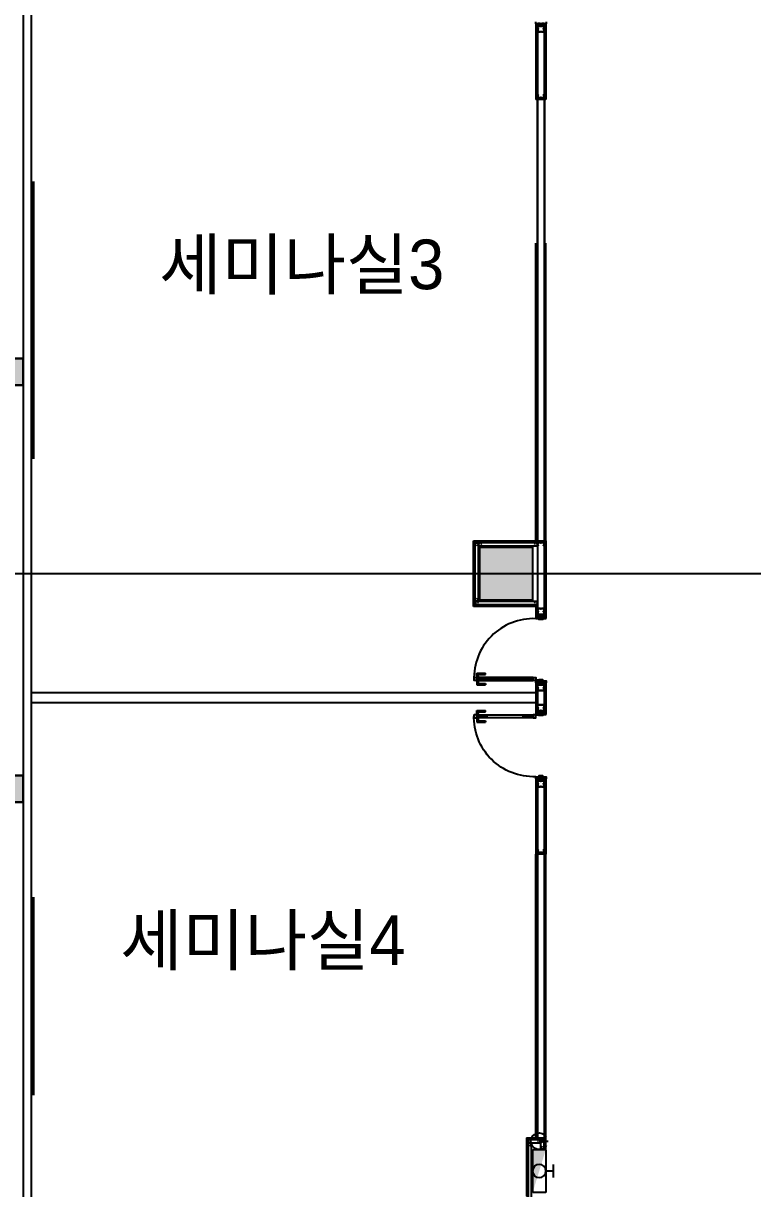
# Model space of a CAD drawing. Header units: metres. Extents: x 630750 to 860239, y 578133 to 726633.
# Drawn here: x 681554 to 692581, y 640118 to 657725 of the extents above; entities that cross this region are included whole.
import ezdxf

# ---------------------------------------------------------------- set-up
doc = ezdxf.new("R2010")
doc.units = ezdxf.units.M
doc.header["$LTSCALE"] = 300
for name, pattern in [('DASHED2', [0.375, 0.25, -0.125]), ('HIDDEN', [2, 1, -1]), ('업무시설_xr-base$0$CONTINOUS', [0])]:
    doc.linetypes.add(name, pattern=pattern)
for name, color, linetype in [('A-CEN-1', 1, 'Continuous'), ('A-CON', 2, 'Continuous'), ('A-TXT', 3, 'Continuous'), ('A-WAL-BLK', 3, 'Continuous'), ('A-WAL-DW', 7, 'Continuous'), ('A-WALL-CONC', 2, 'Continuous'), ('F-DOOR_FRAME', 4, 'Continuous'), ('fire', 20, 'Continuous'), ('fire-l', 4, 'Continuous'), ('KUK-DOOR', 4, 'Continuous'), ('KUK-DOOR-FRAME', 4, 'Continuous'), ('KUK-DRYWALL', 4, 'Continuous'), ('KUK-F-천정라인', 8, 'DASHED2'), ('kuk-finish', 43, 'Continuous'), ('KUK-WALL-DRYWALL', 4, 'Continuous'), ('KUK-WINDOW', 4, 'Continuous'), ('KUK-석고보드', 201, 'Continuous'), ('pa-1093', 2, 'Continuous'), ('PA-22', 2, 'Continuous')]:
    doc.layers.add(name, color=color, linetype=linetype)
doc.styles.add('돋움', font='')
doc.styles.get('돋움').set_extended_font_data('Dotum')

# ---------------------------------------------------------------- blocks, each defined once
blk = doc.blocks.new('pa-22')
at = {"layer": 'fire'}
for p, q in [((4.84, 0.62), (0.78, 0.62)), ((0.78, 0.62), (0.78, -0.62)), ((4.84, -0.62), (4.84, 0.62)), ((2.81, -0.62), (2.81, -1.36)), ((3.43, -1.36), (2.2, -1.36))]:
    blk.add_line(p, q, dxfattribs=at)
blk.add_circle((2.81, 0), 0.625, dxfattribs=at)
blk.add_solid([(0.78, 0.62), (0.78, -0.62), (4.84, 0.62)], dxfattribs=at)
at = {"layer": 'fire-l'}
blk.add_line((0, 0), (0, -0.85), dxfattribs=at)
at = {"layer": 'pa-1093'}
blk.add_arc((0, 0), 0.781, 301.8829, 238.1171, dxfattribs=at)
at = {"layer": 'PA-22'}
blk.add_line((0.78, -0.62), (4.84, -0.62), dxfattribs=at)
blk = doc.blocks.new('힌지')
at = {"layer": 'F-DOOR_FRAME', "color": 175}
for p, q in [((444294, 289040, 0), (444262, 289040, 0)), ((444294, 289040, 0), (444262, 289040, 0)), ((444278, 289049, 0), (444278, 289021, 0))]:
    blk.add_line(p, q, dxfattribs=at)
at = {"layer": 'F-DOOR_FRAME', "color": 175, "elevation": 0}
for points in [[(444276, 289042), (444276, 289077), (444273, 289077), (444273, 289042), (444271, 289035, -0.190658), (444275, 289039)], [(444282, 289042), (444282, 289077), (444279, 289077), (444279, 289042), (444280, 289039, -0.190658), (444285, 289035)]]:
    blk.add_lwpolyline(points, format="xyb", close=True, dxfattribs=at)
at = {"layer": 'F-DOOR_FRAME', "color": 175}
blk.add_circle((444278, 289035, 0), 8, dxfattribs=at)
blk = doc.blocks.new('VIP화장실도어-1000')
at = {"layer": 'KUK-DOOR', "color": 1}
for p, q in [((1257083, 575369, 0), (1257118, 575419, 0)), ((1257083, 575319, 0), (1257118, 575369, 0)), ((1257083, 575269, 0), (1257118, 575319, 0)), ((1257083, 574671, 0), (1257118, 574721, 0)), ((1257083, 574621, 0), (1257118, 574671, 0)), ((1257083, 574571, 0), (1257118, 574621, 0))]:
    blk.add_line(p, q, dxfattribs=at)
at = {"layer": 'KUK-DOOR', "color": 6}
for p, q in [((1257013, 574569, 0), (1257013, 574699, 0)), ((1257033, 574699, 0), (1257013, 574699, 0)), ((1257033, 574589, 0), (1257033, 574699, 0)), ((1257168, 574589, -6433), (1257168, 574699, -6433)), ((1257168, 574699, -6433), (1257188, 574699, -6433)), ((1257188, 574569, -6433), (1257188, 574699, -6433)), ((1257073, 574569, 0), (1257013, 574569, 0)), ((1257073, 574589, 0), (1257033, 574589, 0)), ((1257073, 574604, 0), (1257073, 574553, 0)), ((1257078, 574604, 0), (1257073, 574604, 0)), ((1257073, 574553, 0), (1257078, 574553, 6433)), ((1257123, 574604, -6433), (1257128, 574604, -6433)), ((1257128, 574553, -6433), (1257123, 574553, 0)), ((1257128, 574604, -6433), (1257128, 574553, -6433)), ((1257128, 574589, -6433), (1257168, 574589, -6433)), ((1257128, 574569, -6433), (1257188, 574569, -6433))]:
    blk.add_line(p, q, dxfattribs=at)
at = {"layer": 'KUK-DOOR', "color": 8}
blk.add_line((1257083, 574721, 0), (1257118, 574721, 0), dxfattribs=at)
at = {"layer": 'KUK-DOOR', "color": 251}
for p, q in [((1257078, 574604, 0), (1257073, 574604, 0)), ((1257078, 574602, 0), (1257073, 574602, 0)), ((1257078, 574601, 0), (1257073, 574601, 0)), ((1257078, 574598, 0), (1257073, 574598, 0)), ((1257078, 574594, 0), (1257073, 574594, 0)), ((1257078, 574588, 0), (1257073, 574588, 0)), ((1257078, 574570, 0), (1257073, 574570, 0)), ((1257078, 574564, 0), (1257073, 574564, 0)), ((1257078, 574559, 0), (1257073, 574559, 0)), ((1257078, 574556, 0), (1257073, 574556, 0)), ((1257078, 574555, 0), (1257073, 574555, 0)), ((1257123, 574604, -6433), (1257128, 574604, -6433)), ((1257123, 574602, -6433), (1257128, 574602, -6433)), ((1257123, 574601, -6433), (1257128, 574601, -6433)), ((1257123, 574598, -6433), (1257128, 574598, -6433)), ((1257123, 574594, -6433), (1257128, 574594, -6433)), ((1257123, 574588, -6433), (1257128, 574588, -6433)), ((1257123, 574570, -6433), (1257128, 574570, -6433)), ((1257123, 574564, -6433), (1257128, 574564, -6433)), ((1257123, 574559, -6433), (1257128, 574559, -6433)), ((1257123, 574556, -6433), (1257128, 574556, -6433)), ((1257123, 574555, -6433), (1257128, 574555, -6433))]:
    blk.add_line(p, q, dxfattribs=at)
at = {"layer": 'KUK-DOOR', "color": 7, "elevation": 0}
for points in [[(1257123, 575419), (1257078, 575419), (1257078, 575459), (1257082, 575459), (1257082, 575459), (1257123, 575459), (1257123, 575419)], [(1257078, 575419), (1257078, 574571)], [(1257123, 574571), (1257123, 575419)], [(1257123, 574534), (1257123, 574525), (1257078, 574528), (1257078, 574571), (1257123, 574571), (1257123, 574534)]]:
    blk.add_lwpolyline(points, dxfattribs=at)
at = {"layer": 'KUK-DOOR', "color": 1, "elevation": 0}
blk.add_lwpolyline([(1257123, 575419), (1257083, 575419)], dxfattribs=at)
for points in [[(1257083, 575369), (1257083, 575419), (1257118, 575419), (1257118, 575369)], [(1257083, 575319), (1257083, 575369), (1257118, 575369), (1257118, 575319)], [(1257083, 575269), (1257083, 575319), (1257118, 575319), (1257118, 575269)], [(1257083, 574721), (1257083, 575269), (1257118, 575269), (1257118, 574721)], [(1257083, 574671), (1257083, 574721), (1257118, 574721), (1257118, 574671)], [(1257083, 574621), (1257083, 574671), (1257118, 574671), (1257118, 574621)], [(1257083, 574571), (1257083, 574621), (1257118, 574621), (1257118, 574571)]]:
    blk.add_lwpolyline(points, close=True, dxfattribs=at)
at = {"layer": 'KUK-DOOR', "color": 1}
blk.add_arc((1257089, 575425, 0), 901, 177.8483, 272.1517, dxfattribs=at)
blk = doc.blocks.new('con1')
at = {"layer": 'A-WALL-CONC', "linetype": '업무시설_xr-base$0$CONTINOUS'}
h = blk.add_hatch(color=253, dxfattribs=at)
h.dxf.hatch_style = 1
h.paths.add_polyline_path([(-374646, -269622), (-374446, -269622), (-374446, -269722), (-371796, -269722), (-371796, -267322), (-373346, -267322), (-373346, -267122), (-371796, -267122), (-371796, -260922), (-374446, -260922), (-374446, -267122), (-374346, -267122), (-374346, -267322), (-374446, -267322), (-374446, -268622), (-374646, -268622), (-374646, -260722), (-371596, -260722), (-371596, -269922), (-374646, -269922)], flags=17)
h.paths.add_polyline_path([(-391746, -248122), (-391746, -280472), (-393546, -280472), (-393546, -307972), (-398546, -307972), (-398546, -316999), (-351809, -331181), (-336470, -331181), (-334660, -325216), (-326598, -327662), (-326511, -327375), (-334860, -324841), (-335147, -325787), (-335530, -325670), (-335733, -326340), (-335350, -326456), (-336424, -329997), (-336807, -329881), (-337010, -330551), (-336628, -330667), (-336693, -330881), (-351764, -330881), (-352556, -330641), (-352397, -330114), (-353162, -329882), (-353322, -330408), (-362030, -327766), (-361870, -327240), (-362636, -327007), (-362795, -327534), (-374661, -323933), (-374501, -323407), (-375267, -323174), (-375427, -323701), (-380977, -322017), (-380817, -321490), (-381583, -321258), (-381742, -321784), (-392780, -318435), (-392649, -318004), (-393319, -317801), (-393362, -317945), (-397946, -316554), (-397946, -308572), (-393146, -308572), (-393146, -306522), (-391146, -306522), (-391146, -306122), (-392796, -306122), (-392796, -305522), (-393146, -305522), (-393146, -299422), (-391146, -299422), (-391146, -299022), (-393146, -299022), (-393146, -296322), (-392796, -296322), (-392796, -295622), (-393146, -295622), (-393146, -293122), (-391146, -293122), (-391146, -292722), (-393146, -292722), (-393146, -287472), (-391146, -287472), (-391146, -287072), (-393146, -287072), (-393146, -286422), (-392796, -286422), (-392796, -285722), (-393146, -285722), (-393146, -281172), (-392846, -281172), (-392846, -280872), (-391246, -280872), (-391246, -276472), (-391146, -276472), (-391146, -275872), (-391246, -275872), (-391246, -269872), (-391146, -269872), (-391146, -269272), (-391246, -269272), (-391246, -261372), (-391146, -261372), (-391146, -260772), (-391246, -260772), (-391246, -248722), (-391146, -248722), (-391146, -248622), (-384196, -248622), (-384196, -248722), (-383596, -248722), (-383596, -248622), (-374596, -248622), (-374596, -248722), (-373996, -248722), (-373996, -248622), (-364696, -248622), (-364696, -248722), (-364096, -248722), (-364096, -248622), (-354796, -248622), (-354796, -248722), (-354196, -248722), (-354196, -248622), (-344896, -248622), (-344896, -248722), (-344296, -248722), (-344296, -248622), (-334996, -248622), (-334996, -248722), (-334396, -248722), (-334396, -248622), (-325096, -248622), (-325096, -248722), (-324496, -248722), (-324496, -248622), (-318496, -248622), (-318496, -248722), (-317896, -248722), (-317896, -248622), (-309996, -248622), (-309996, -248722), (-309396, -248722), (-309396, -248622), (-302496, -248622), (-302496, -248722), (-301896, -248722), (-301896, -248522), (-299646, -248522), (-299646, -249472), (-302346, -249472), (-302346, -249672), (-299646, -249672), (-299646, -257472), (-302346, -257472), (-302346, -260722), (-302546, -260722), (-302546, -261422), (-302346, -261422), (-302346, -269222), (-302546, -269222), (-302546, -269922), (-302346, -269922), (-302346, -275822), (-302546, -275822), (-302546, -276522), (-302346, -276522), (-302346, -285722), (-302546, -285722), (-302546, -286422), (-302346, -286422), (-302346, -295622), (-302546, -295622), (-302546, -296322), (-302346, -296322), (-302346, -302072), (-302546, -302072), (-302546, -303072), (-302146, -303072), (-302146, -311972), (-302546, -311972), (-302546, -312972), (-302146, -312972), (-302146, -318572), (-302546, -318572), (-302546, -319572), (-302146, -319572), (-302146, -327072), (-302646, -327072), (-302646, -327872), (-302246, -327872), (-302246, -333872), (-302596, -333872), (-302596, -334572), (-302046, -334572), (-302046, -334903), (-302663, -334716), (-302721, -334907), (-301846, -335173), (-301846, -257872), (-299246, -257872), (-299246, -248122)])
h = blk.add_hatch(color=253, dxfattribs=at)
h.dxf.hatch_style = 1
h.paths.add_polyline_path([(-393546, -280472), (-393546, -307972), (-398546, -307972), (-398546, -316999), (-351809, -331181), (-336470, -331181), (-334660, -325216), (-326598, -327662), (-326511, -327375), (-334860, -324841), (-335147, -325787), (-335530, -325670), (-335733, -326340), (-335350, -326456), (-336424, -329997), (-336807, -329881), (-337010, -330551), (-336628, -330667), (-336693, -330881), (-351764, -330881), (-352556, -330641), (-352397, -330114), (-353162, -329882), (-353322, -330408), (-362030, -327766), (-361870, -327240), (-362636, -327007), (-362795, -327534), (-374661, -323933), (-374501, -323407), (-375267, -323174), (-375427, -323701), (-380977, -322017), (-380817, -321490), (-381583, -321258), (-381742, -321784), (-392780, -318435), (-392649, -318004), (-393319, -317801), (-393362, -317945), (-397946, -316554), (-397946, -308572), (-393146, -308572), (-393146, -306522), (-391146, -306522), (-391146, -306122), (-392796, -306122), (-392796, -305522), (-393146, -305522), (-393146, -299422), (-391146, -299422), (-391146, -299022), (-393146, -299022), (-393146, -296322), (-392796, -296322), (-392796, -295622), (-393146, -295622), (-393146, -293122), (-391146, -293122), (-391146, -292722), (-393146, -292722), (-393146, -287472), (-391146, -287472), (-391146, -287072), (-393146, -287072), (-393146, -286422), (-392796, -286422), (-392796, -285722), (-393146, -285722), (-393151, -281172), (-392846, -281172), (-392846, -280872), (-391246, -280872), (-391246, -276472), (-391146, -276472), (-391146, -275872), (-391246, -275872), (-391246, -269872), (-391146, -269872), (-391146, -269272), (-391246, -269272), (-391246, -261372), (-391146, -261372), (-391146, -260772), (-391246, -260772), (-391246, -248722), (-391146, -248722), (-391146, -248622), (-384196, -248622), (-384196, -248722), (-383596, -248722), (-383596, -248622), (-374596, -248622), (-374596, -248722), (-373996, -248722), (-373996, -248622), (-364696, -248622), (-364696, -248722), (-364096, -248722), (-364096, -248622), (-354796, -248622), (-354796, -248722), (-354196, -248722), (-354196, -248622), (-344896, -248622), (-344896, -248722), (-344296, -248722), (-344296, -248622), (-334996, -248622), (-334996, -248722), (-334396, -248722), (-334396, -248622), (-325096, -248622), (-325096, -248722), (-324496, -248722), (-324496, -248622), (-318496, -248622), (-318496, -248722), (-317896, -248722), (-317896, -248622), (-309996, -248622), (-309996, -248722), (-309396, -248722), (-309396, -248622), (-302496, -248622), (-302496, -248722), (-301896, -248722), (-301896, -248522), (-299646, -248522), (-299646, -249472), (-302346, -249472), (-302346, -249672), (-299646, -249672), (-299646, -257472), (-302346, -257472), (-302346, -260722), (-302546, -260722), (-302546, -261422), (-302346, -261422), (-302346, -269222), (-302546, -269222), (-302546, -269922), (-302346, -269922), (-302346, -275822), (-302546, -275822), (-302546, -276522), (-302346, -276522), (-302346, -285722), (-302546, -285722), (-302546, -286422), (-302346, -286422), (-302346, -295622), (-302546, -295622), (-302546, -296322), (-302346, -296322), (-302346, -302072), (-302546, -302072), (-302546, -303072), (-302146, -303072), (-302146, -311972), (-302546, -311972), (-302546, -312972), (-302146, -312972), (-302146, -318572), (-302546, -318572), (-302546, -319572), (-302146, -319572), (-302146, -327072), (-302646, -327072), (-302646, -327872), (-302246, -327872), (-302246, -333872), (-302596, -333872), (-302596, -334572), (-302046, -334572), (-302046, -334903), (-302663, -334716), (-302721, -334907), (-301846, -335173), (-301846, -257872), (-299246, -257872), (-299246, -248122), (-391746, -248122), (-391746, -280472)])
h = blk.add_hatch(color=253, dxfattribs=at)
h.dxf.hatch_style = 1
h.paths.add_polyline_path([(-302596, -253222), (-301896, -253222), (-301896, -253922), (-302596, -253922)])
h.paths.add_polyline_path([(-384246, -253222), (-383546, -253222), (-383546, -253922), (-384246, -253922)])
h.paths.add_polyline_path([(-335096, -253172), (-334296, -253172), (-334296, -253972), (-335096, -253972)])
h.paths.add_polyline_path([(-354896, -253172), (-354096, -253172), (-354096, -253972), (-354896, -253972)])
h.paths.add_polyline_path([(-374696, -253172), (-373896, -253172), (-373896, -253972), (-374696, -253972)])
h.paths.add_polyline_path([(-325196, -253172), (-324396, -253172), (-324396, -253972), (-325196, -253972)])
h.paths.add_polyline_path([(-364746, -253222), (-364046, -253222), (-364046, -253922), (-364746, -253922)])
h.paths.add_polyline_path([(-344946, -253222), (-344246, -253222), (-344246, -253922), (-344946, -253922)])
h.paths.add_polyline_path([(-310046, -253222), (-309346, -253222), (-309346, -253922), (-310046, -253922)])
h.paths.add_polyline_path([(-318596, -253172), (-317796, -253172), (-317796, -253972), (-318596, -253972)])
h.paths.add_polyline_path([(-384246, -310860), (-383446, -310860), (-383446, -311660), (-384246, -311660)])
h.paths.add_polyline_path([(-384246, -305472), (-383446, -305472), (-383446, -306272), (-384246, -306272)])
h.paths.add_polyline_path([(-384246, -295572), (-383446, -295572), (-383446, -296372), (-384246, -296372)])
h.paths.add_polyline_path([(-384196, -276472), (-383596, -276472), (-383596, -275872), (-384196, -275872)])
h.paths.add_polyline_path([(-384246, -285672), (-383446, -285672), (-383446, -286472), (-384246, -286472)])
h.paths.add_polyline_path([(-384296, -269172), (-383496, -269172), (-383496, -269972), (-384296, -269972)])
h.paths.add_polyline_path([(-384296, -260672), (-383496, -260672), (-383496, -261472), (-384296, -261472)])
h.paths.add_polyline_path([(-376996, -285572), (-376196, -285572), (-376196, -286372), (-376996, -286372)], flags=17)
h.paths.add_polyline_path([(-374696, -276572), (-373896, -276572), (-373896, -275772), (-374696, -275772)], flags=17)
h.paths.add_polyline_path([(-364696, -285772), (-364096, -285772), (-364096, -286372), (-364696, -286372)], flags=17)
h.paths.add_polyline_path([(-364796, -275772), (-363996, -275772), (-363996, -276572), (-364796, -276572)], flags=17)
edge = h.paths.add_edge_path(flags=16)
edge.add_arc((-376496, -295972), 450, 0, 360)
edge = h.paths.add_edge_path(flags=16)
edge.add_arc((-354496, -302572), 450, 0, 360)
edge = h.paths.add_edge_path(flags=16)
edge.add_arc((-364396, -295972), 350, 0, 360)
edge = h.paths.add_edge_path(flags=16)
edge.add_arc((-354496, -295972), 450, 0, 360)
edge = h.paths.add_edge_path(flags=16)
edge.add_arc((-344596, -302572), 350, 0, 360)
edge = h.paths.add_edge_path(flags=16)
edge.add_arc((-344596, -295972), 350, 0, 360)
edge = h.paths.add_edge_path(flags=16)
edge.add_arc((-364396, -302572), 350, 0, 360)
h.paths.add_polyline_path([(-375978, -305716), (-376744, -305483), (-376976, -306249), (-376210, -306481)], flags=17)
h.paths.add_polyline_path([(-378098, -312701), (-378863, -312469), (-379096, -313234), (-378330, -313467)], flags=16)
h.paths.add_polyline_path([(-354768, -312100), (-355533, -311867), (-355766, -312633), (-355000, -312865)], flags=17)
h.paths.add_polyline_path([(-347591, -314277), (-348357, -314045), (-348589, -314811), (-347823, -315043)], flags=17)
h.paths.add_polyline_path([(-349725, -321311), (-350491, -321078), (-350723, -321844), (-349958, -322076)], flags=17)
h.paths.add_polyline_path([(-359199, -318436), (-359964, -318204), (-360197, -318969), (-359431, -319202)], flags=17)
edge = h.paths.add_edge_path(flags=16)
edge.add_arc((-324746, -312472), 450, 0, 360)
h.paths.add_polyline_path([(-318596, -311972), (-317796, -311972), (-317796, -312972), (-318596, -312972)], flags=17)
edge = h.paths.add_edge_path(flags=16)
edge.add_arc((-335146, -312472), 350, 0, 360)
edge = h.paths.add_edge_path(flags=16)
edge.add_arc((-338617, -317419), 450, 0, 360)
h.paths.add_polyline_path([(-340252, -324185), (-341017, -323953), (-341250, -324719), (-340484, -324951)], flags=17)
edge = h.paths.add_edge_path(flags=17)
edge.add_arc((-324746, -319072), 450, 0, 360)
h.paths.add_polyline_path([(-318696, -318672), (-317696, -318672), (-317696, -319472), (-318696, -319472)], flags=17)
h.paths.add_polyline_path([(-310096, -327072), (-309296, -327072), (-309296, -327872), (-310096, -327872)])
h.paths.add_polyline_path([(-316096, -322372), (-316096, -325422), (-311308, -325422), (-311308, -325222), (-315896, -325222), (-315896, -322572), (-309696, -322572), (-309696, -325222), (-310308, -325222), (-310308, -325422), (-309496, -325422), (-309496, -322372)], flags=17)
edge = h.paths.add_edge_path(flags=17)
edge.add_arc((-324796, -327472), 400, 0, 360)
edge = h.paths.add_edge_path(flags=17)
edge.add_arc((-318196, -329272), 450, 0, 360)
h.paths.add_polyline_path([(-310096, -331472), (-309296, -331472), (-309296, -332272), (-310096, -332272)])
edge = h.paths.add_edge_path(flags=16)
edge.add_arc((-334696, -302572), 350, 0, 360)
edge = h.paths.add_edge_path(flags=17)
edge.add_arc((-334696, -286072), 350, 0, 360)
edge = h.paths.add_edge_path(flags=16)
edge.add_arc((-334696, -295972), 350, 0, 360)
edge = h.paths.add_edge_path(flags=17)
edge.add_arc((-344596, -286072), 450, 0, 360)
h.paths.add_polyline_path([(-318596, -295472), (-317796, -295472), (-317796, -296472), (-318596, -296472)], flags=17)
h.paths.add_polyline_path([(-318596, -302072), (-317796, -302072), (-317796, -303072), (-318596, -303072)], flags=17)
edge = h.paths.add_edge_path(flags=16)
edge.add_arc((-324796, -302572), 450, 0, 360)
edge = h.paths.add_edge_path(flags=16)
edge.add_arc((-324796, -295972), 450, 0, 360)
edge = h.paths.add_edge_path(flags=17)
edge.add_arc((-324796, -286072), 450, 0, 360)
edge = h.paths.add_edge_path(flags=17)
edge.add_arc((-334696, -276172), 450, 0, 360)
edge = h.paths.add_edge_path(flags=17)
edge.add_arc((-344596, -276172), 450, 0, 360)
h.paths.add_polyline_path([(-318596, -275772), (-317796, -275772), (-317796, -276572), (-318596, -276572)], flags=17)
h.paths.add_polyline_path([(-318596, -285672), (-317796, -285672), (-317796, -286472), (-318596, -286472)], flags=17)
edge = h.paths.add_edge_path(flags=17)
edge.add_arc((-324796, -276172), 450, 0, 360)
h.paths.add_polyline_path([(-364796, -260672), (-363996, -260672), (-363996, -261472), (-364796, -261472)])
h.paths.add_polyline_path([(-364796, -269172), (-363996, -269172), (-363996, -269972), (-364796, -269972)], flags=17)
h.paths.add_polyline_path([(-325196, -269172), (-324396, -269172), (-324396, -269972), (-325196, -269972)], flags=17)
h.paths.add_polyline_path([(-310846, -260722), (-310046, -260722), (-310046, -261522), (-310846, -261522)], flags=17)
h.paths.add_polyline_path([(-325196, -260672), (-324396, -260672), (-324396, -261472), (-325196, -261472)])
h.paths.add_polyline_path([(-335096, -260672), (-334296, -260672), (-334296, -261472), (-335096, -261472)])
h.paths.add_polyline_path([(-344996, -260672), (-344196, -260672), (-344196, -261472), (-344996, -261472)])
h.paths.add_polyline_path([(-354896, -260672), (-354096, -260672), (-354096, -261472), (-354896, -261472)])
h.paths.add_polyline_path([(-354896, -269172), (-354096, -269172), (-354096, -269972), (-354896, -269972)], flags=17)
h.paths.add_polyline_path([(-344996, -269172), (-344196, -269172), (-344196, -269972), (-344996, -269972)], flags=17)
h.paths.add_polyline_path([(-335096, -269172), (-334296, -269172), (-334296, -269972), (-335096, -269972)], flags=17)
h.paths.add_polyline_path([(-310146, -275772), (-309346, -275772), (-309346, -276572), (-310146, -276572)])
h.paths.add_polyline_path([(-310146, -269172), (-309346, -269172), (-309346, -269972), (-310146, -269972)])
h.paths.add_polyline_path([(-309946, -312172), (-309346, -312172), (-309346, -312772), (-309946, -312772)], flags=17)
h.paths.add_polyline_path([(-309946, -302272), (-309346, -302272), (-309346, -302872), (-309946, -302872)], flags=17)
h.paths.add_polyline_path([(-310146, -295572), (-309346, -295572), (-309346, -296372), (-310146, -296372)])
h.paths.add_polyline_path([(-310146, -285672), (-309346, -285672), (-309346, -286472), (-310146, -286472)])
h.paths.add_polyline_path([(-366407, -311180), (-366585, -311089), (-367173, -312249), (-366994, -312339)], flags=16)
h.paths.add_polyline_path([(-367582, -313499), (-367761, -313408), (-368303, -314479), (-368125, -314569)], flags=16)
h.paths.add_polyline_path([(-374501, -323407), (-375267, -323174), (-375499, -323940), (-374734, -324172)], flags=17)
h.paths.add_polyline_path([(-380817, -321490), (-381583, -321258), (-381815, -322024), (-381049, -322256)])
h.paths.add_polyline_path([(-319505, -329605), (-319563, -329797), (-318587, -330093), (-318529, -329901)], flags=17)
h.paths.add_polyline_path([(-317400, -330244), (-317458, -330435), (-316482, -330732), (-316423, -330540)], flags=17)
h.paths.add_polyline_path([(-315294, -330883), (-315352, -331074), (-314376, -331370), (-314318, -331179)], flags=17)
h.paths.add_polyline_path([(-313189, -331522), (-313247, -331713), (-312271, -332009), (-312213, -331818)], flags=17)
h.paths.add_polyline_path([(-311084, -332161), (-311142, -332352), (-310166, -332648), (-310108, -332457)], flags=17)
h.paths.add_polyline_path([(-308979, -332799), (-309037, -332991), (-308061, -333287), (-308003, -333096)])
h.paths.add_polyline_path([(-306873, -333438), (-306932, -333630), (-305955, -333926), (-305897, -333734)])
h.paths.add_polyline_path([(-321610, -328966), (-321668, -329158), (-320692, -329454), (-320634, -329263)], flags=17)
h.paths.add_polyline_path([(-304768, -334077), (-304826, -334268), (-303850, -334565), (-303792, -334373)])
h.paths.add_polyline_path([(-366380, -308837), (-366525, -309124), (-365780, -309502), (-365997, -309930), (-365819, -310020), (-365282, -308961), (-368993, -307835), (-369051, -308027), (-368955, -308056), (-369303, -309204), (-369399, -309175), (-369457, -309366), (-369362, -309396), (-371191, -315424), (-373727, -314655), (-371897, -308626), (-370414, -309076), (-370356, -308885), (-371839, -308435), (-371491, -307286), (-370008, -307736), (-369950, -307545), (-371624, -307037), (-373976, -314788), (-369001, -316298), (-368713, -315729), (-368891, -315638), (-369104, -316057), (-370999, -315482), (-368764, -308114)], flags=17)
edge = h.paths.add_edge_path()
edge.add_line((-317996, -269122), (-318196, -269122))
edge.add_line((-318196, -266622), (-317996, -266622))
edge.add_line((-318196, -265972), (-318196, -266622))
edge.add_line((-318196, -269122), (-318196, -269672))
edge.add_line((-317996, -269472), (-317996, -269122))
edge.add_line((-317996, -266622), (-317996, -265972))
edge.add_line((-317071, -260922), (-317071, -260722))
edge.add_line((-317071, -260722), (-314896, -260722))
edge.add_line((-314896, -260722), (-314896, -260922))
edge.add_line((-314896, -260922), (-317071, -260922))
edge.add_line((-318196, -265972), (-321996, -265972))
edge.add_line((-321996, -265972), (-321996, -262022))
edge.add_line((-321996, -262022), (-321796, -262022))
edge.add_line((-321796, -262022), (-321796, -262922))
edge.add_line((-321796, -262922), (-321696, -262922))
edge.add_line((-321696, -262922), (-321696, -263122))
edge.add_line((-321696, -263122), (-321796, -263122))
edge.add_line((-321796, -263122), (-321796, -265772))
edge.add_line((-321796, -265772), (-314196, -265772))
edge.add_line((-314196, -265772), (-314196, -263122))
edge.add_line((-314196, -263122), (-320696, -263122))
edge.add_line((-320696, -263122), (-320696, -262922))
edge.add_line((-320696, -262922), (-319546, -262922))
edge.add_line((-319546, -262922), (-319546, -260922))
edge.add_line((-319546, -260922), (-321796, -260922))
edge.add_line((-321796, -260922), (-321796, -261022))
edge.add_line((-321796, -261022), (-321996, -261022))
edge.add_line((-321996, -261022), (-321996, -260722))
edge.add_line((-321996, -260722), (-317771, -260722))
edge.add_line((-317771, -260722), (-317771, -260922))
edge.add_line((-317996, -269472), (-314196, -269472))
edge.add_line((-314196, -269472), (-314196, -265972))
edge.add_line((-314196, -265972), (-317996, -265972))
edge.add_line((-317771, -260922), (-319346, -260922))
edge.add_line((-319346, -260922), (-319346, -262922))
edge.add_line((-319346, -262922), (-314196, -262922))
edge.add_line((-314196, -262922), (-314196, -260722))
edge.add_line((-314196, -260722), (-313996, -260722))
edge.add_line((-313996, -260722), (-313996, -269672))
edge.add_line((-313996, -269672), (-318196, -269672))
edge.add_line((-309346, -286472), (-309346, -312772))
edge.add_line((-309546, -302872), (-309546, -312172))
edge.add_line((-309546, -296372), (-309546, -302272))
edge.add_line((-309546, -286472), (-309546, -295572))
edge.add_line((-375427, -323701), (-380977, -322017))
edge.add_line((-334860, -324841), (-335147, -325787))
edge.add_line((-334660, -325216), (-334860, -325874))
edge.add_line((-324796, -328209), (-324796, -327872))
edge.add_line((-324596, -328060), (-324596, -327819))
edge.add_line((-324796, -328209), (-322797, -328815))
edge.add_line((-322797, -328815), (-322739, -328624))
edge.add_line((-322739, -328624), (-324596, -328060))
edge.add_line((-337531, -334677), (-338201, -334474))
edge.add_line((-338201, -334474), (-338404, -335144))
edge.add_line((-338404, -335144), (-337734, -335347))
edge.add_line((-337734, -335347), (-337531, -334677))
edge = h.paths.add_edge_path()
edge.add_line((-339858, -323400), (-339800, -323209))
edge.add_line((-339800, -323209), (-337930, -317052))
edge.add_line((-337930, -317052), (-338217, -316965))
edge.add_line((-338217, -316965), (-338268, -317133))
edge.add_arc((-338617, -317419), 450, -73.1135, 39.3318, ccw=False)
edge.add_line((-338486, -317849), (-340145, -323313))
edge.add_line((-340145, -323313), (-339858, -323400))
at = {"layer": 'A-CON'}
for points in [[(-393146, -299422), (-391146, -299422), (-391146, -299022), (-393146, -299022)], [(-393146, -293122), (-391146, -293122), (-391146, -292722), (-393146, -292722)]]:
    blk.add_lwpolyline(points, dxfattribs=at)
blk.add_lwpolyline([(-384246, -295572), (-383446, -295572), (-383446, -296372), (-384246, -296372)], close=True, dxfattribs=at)
at = {"layer": 'A-WALL-CONC'}
for p, q in [((-393146, -292722), (-391146, -292722)), ((-391146, -292722), (-391146, -293122)), ((-391146, -293122), (-393146, -293122)), ((-393146, -299022), (-391146, -299022)), ((-391146, -299022), (-391146, -299422)), ((-391146, -299422), (-393146, -299422))]:
    blk.add_line(p, q, dxfattribs=at)

msp = doc.modelspace()

# ---------------------------------------------------------------- linework, layer by layer
at = {"layer": 'A-CEN-1', "linetype": 'Continuous'}
msp.add_line((796986.4, 649410.2), (657202.6, 649410.2), dxfattribs=at)
at = {"layer": 'A-CON'}
msp.add_lwpolyline([(688454.4, 649810.2), (689254.4, 649810.2), (689254.4, 649010.2), (688454.4, 649010.2)], close=True, dxfattribs=at)
at = {"layer": 'A-WAL-BLK'}
for p, q in [((681554.4, 657910.2), (681554.4, 652660.2)), ((681554.4, 652260.2), (681554.4, 646360.2)), ((681554.4, 645960.2), (681554.4, 639260.2))]:
    msp.add_line(p, q, dxfattribs=at)
at = {"layer": 'A-WAL-DW'}
msp.add_line((681674.4, 664190.2), (681674.4, 639110.2), dxfattribs=at)
at = {"layer": 'A-WAL-DW', "color": 9}
for p, q in [((689304.4, 647610.2), (681674.4, 647610.2)), ((689304.4, 647460.2), (681674.4, 647460.2))]:
    msp.add_line(p, q, dxfattribs=at)
at = {"layer": 'KUK-DOOR-FRAME'}
for points in [[(689456.4, 657745.2), (689456.4, 657721.2), (689456.4, 657715.2), (689452.9, 657715.2), (689426.4, 657715.2), (689426.4, 657720.2), (689391.4, 657720.2), (689391.4, 657715.2), (689367.4, 657715.2), (689367.4, 657720.2), (689332.4, 657720.2), (689332.4, 657715.2), (689302.4, 657715.2), (689302.4, 657721.2), (689302.4, 657721.2), (689302.4, 657745.2)], [(689456.4, 648732.7), (689456.4, 648732.7), (689456.4, 648732.7), (689456.4, 648732.7), (689456.4, 648732.7), (689456.4, 648756.7), (689456.4, 648762.7), (689452.9, 648762.7), (689426.4, 648762.7), (689426.4, 648757.7), (689391.4, 648757.7), (689391.4, 648762.7), (689367.4, 648762.7), (689367.4, 648757.7), (689332.4, 648757.7), (689332.4, 648762.7), (689302.4, 648762.7), (689302.4, 648756.7), (689302.4, 648756.7), (689302.4, 648732.7), (689360.4, 648732.7), (689360.4, 648742.7), (689398.4, 648742.7), (689398.4, 648732.7), (689456.4, 648732.7)], [(689456.4, 647792.7), (689456.4, 647792.7), (689456.4, 647792.7), (689456.4, 647792.7), (689456.4, 647792.7), (689456.4, 647768.7), (689456.4, 647762.7), (689452.9, 647762.7), (689426.4, 647762.7), (689426.4, 647767.7), (689391.4, 647767.7), (689391.4, 647762.7), (689367.4, 647762.7), (689367.4, 647767.7), (689332.4, 647767.7), (689332.4, 647762.7), (689302.4, 647762.7), (689302.4, 647768.7), (689302.4, 647768.7), (689302.4, 647792.7), (689360.4, 647792.7), (689360.4, 647782.7), (689398.4, 647782.7), (689398.4, 647792.7), (689456.4, 647792.7)], [(689456.4, 647280.2), (689456.4, 647280.2), (689456.4, 647280.2), (689456.4, 647280.2), (689456.4, 647280.2), (689456.4, 647304.2), (689456.4, 647310.2), (689452.9, 647310.2), (689426.4, 647310.2), (689426.4, 647305.2), (689391.4, 647305.2), (689391.4, 647310.2), (689367.4, 647310.2), (689367.4, 647305.2), (689332.4, 647305.2), (689332.4, 647310.2), (689302.4, 647310.2), (689302.4, 647304.2), (689302.4, 647304.2), (689302.4, 647280.2), (689360.4, 647280.2), (689360.4, 647290.2), (689398.4, 647290.2), (689398.4, 647280.2), (689456.4, 647280.2)], [(689456.4, 646340.2), (689456.4, 646340.2), (689456.4, 646340.2), (689456.4, 646340.2), (689456.4, 646340.2), (689456.4, 646316.2), (689456.4, 646310.2), (689452.9, 646310.2), (689426.4, 646310.2), (689426.4, 646315.2), (689391.4, 646315.2), (689391.4, 646310.2), (689367.4, 646310.2), (689367.4, 646315.2), (689332.4, 646315.2), (689332.4, 646310.2), (689302.4, 646310.2), (689302.4, 646316.2), (689302.4, 646316.2), (689302.4, 646340.2), (689360.4, 646340.2), (689360.4, 646330.2), (689398.4, 646330.2), (689398.4, 646340.2), (689456.4, 646340.2)]]:
    msp.add_lwpolyline(points, dxfattribs=at)
at = {"layer": 'KUK-DOOR-FRAME', "extrusion": (1.80681e-09, 0, 1)}
for points in [[(689398.4, 648742.7), (689398.4, 648732.7), (689408.4, 648732.7), (689408.4, 648717.7), (689350.4, 648717.7), (689350.4, 648732.7), (689360.4, 648732.7), (689360.4, 648742.7), (689398.4, 648742.7)], [(689398.4, 647782.7), (689398.4, 647792.7), (689408.4, 647792.7), (689408.4, 647807.7), (689350.4, 647807.7), (689350.4, 647792.7), (689360.4, 647792.7), (689360.4, 647782.7), (689398.4, 647782.7)], [(689398.4, 647290.2), (689398.4, 647280.2), (689408.4, 647280.2), (689408.4, 647265.2), (689350.4, 647265.2), (689350.4, 647280.2), (689360.4, 647280.2), (689360.4, 647290.2), (689398.4, 647290.2)], [(689398.4, 646330.2), (689398.4, 646340.2), (689408.4, 646340.2), (689408.4, 646355.2), (689350.4, 646355.2), (689350.4, 646340.2), (689360.4, 646340.2), (689360.4, 646330.2), (689398.4, 646330.2)]]:
    msp.add_lwpolyline(points, dxfattribs=at)
at = {"layer": 'KUK-DRYWALL'}
for p, q in [((689329.4, 657715.2), (689329.4, 656600.2)), ((689429.4, 657715.2), (689429.4, 656600.2)), ((689429.4, 656600.2), (689329.4, 656600.2)), ((688384.4, 649880.2), (689429.4, 649880.2)), ((688384.4, 648940.2), (688384.4, 649880.2)), ((688434.4, 648990.2), (688434.4, 649880.2)), ((688434.4, 649830.2), (689329.4, 649830.2)), ((689329.4, 648990.2), (688384.4, 648990.2)), ((689329.4, 648940.2), (688384.4, 648940.2)), ((689329.4, 647762.7), (689329.4, 647310.2)), ((689429.4, 647762.7), (689429.4, 647310.2)), ((689329.4, 646310.2), (689329.4, 645195.2)), ((689429.4, 646310.2), (689429.4, 645195.2)), ((689429.4, 645195.2), (689329.4, 645195.2)), ((689184.4, 640860.2), (689429.4, 640860.2)), ((689184.4, 640860.2), (689184.4, 639980.2)), ((689184.4, 640810.2), (689379.4, 640810.2)), ((689234.4, 640810.2), (689234.4, 639980.2)), ((689379.4, 640710.2), (689379.4, 640860.2)), ((689429.4, 640710.2), (689429.4, 640860.2))]:
    msp.add_line(p, q, dxfattribs=at)
at = {"layer": 'KUK-DRYWALL', "color": 8}
for points in [[(689419.4, 657641.2), (689419.4, 657640.2), (689429.4, 657640.2), (689429.4, 657660.2, -1), (689429.4, 657665.2), (689429.4, 657685.2), (689385.9, 657685.2, -0.5899975), (689372.9, 657685.2), (689329.4, 657685.2), (689329.4, 657665.2, -1), (689329.4, 657660.2), (689329.4, 657640.2), (689339.4, 657640.2), (689339.4, 657645.2), (689338.4, 657645.2), (689338.4, 657641.2), (689330.4, 657641.2), (689330.4, 657659.4, 0.745356), (689330.4, 657666.1), (689330.4, 657684.2), (689372.3, 657684.2, 0.5427831), (689386.5, 657684.2), (689428.4, 657684.2), (689428.4, 657666.1, 0.745356), (689428.4, 657659.4), (689428.4, 657641.2), (689420.4, 657641.2), (689420.4, 657645.2), (689419.4, 657645.2), (689419.4, 657640.2)], [(689419.4, 657639.2), (689419.4, 657640.2), (689429.4, 657640.2), (689429.4, 657620.2, 1), (689429.4, 657615.2), (689429.4, 657595.2), (689385.9, 657595.2, 0.5899975), (689372.9, 657595.2), (689329.4, 657595.2), (689329.4, 657615.2, 1), (689329.4, 657620.2), (689329.4, 657640.2), (689339.4, 657640.2), (689339.4, 657635.2), (689338.4, 657635.2), (689338.4, 657639.2), (689330.4, 657639.2), (689330.4, 657621.1, -0.745356), (689330.4, 657614.4), (689330.4, 657596.2), (689372.3, 657596.2, -0.5427831), (689386.5, 657596.2), (689428.4, 657596.2), (689428.4, 657614.4, -0.745356), (689428.4, 657621.1), (689428.4, 657639.2), (689420.4, 657639.2), (689420.4, 657635.2), (689419.4, 657635.2), (689419.4, 657640.2)], [(689419.4, 656644.2), (689419.4, 656645.2), (689429.4, 656645.2), (689429.4, 656625.2, 1), (689429.4, 656620.2), (689429.4, 656600.2), (689385.9, 656600.2, 0.5899975), (689372.9, 656600.2), (689329.4, 656600.2), (689329.4, 656620.2, 1), (689329.4, 656625.2), (689329.4, 656645.2), (689339.4, 656645.2), (689339.4, 656640.2), (689338.4, 656640.2), (689338.4, 656644.2), (689330.4, 656644.2), (689330.4, 656626.1, -0.745356), (689330.4, 656619.4), (689330.4, 656601.2), (689372.3, 656601.2, -0.5427831), (689386.5, 656601.2), (689428.4, 656601.2), (689428.4, 656619.4, -0.745356), (689428.4, 656626.1), (689428.4, 656644.2), (689420.4, 656644.2), (689420.4, 656640.2), (689419.4, 656640.2), (689419.4, 656645.2)], [(688424.4, 649836.2), (688424.4, 649835.2), (688434.4, 649835.2), (688434.4, 649855.2, -1), (688434.4, 649860.2), (688434.4, 649880.2), (688415.9, 649880.2, -0.5899975), (688402.9, 649880.2), (688384.4, 649880.2), (688384.4, 649860.2, -1), (688384.4, 649855.2), (688384.4, 649835.2), (688394.4, 649835.2), (688394.4, 649840.2), (688393.4, 649840.2), (688393.4, 649836.2), (688385.4, 649836.2), (688385.4, 649854.4, 0.745356), (688385.4, 649861.1), (688385.4, 649879.2), (688402.3, 649879.2, 0.5427831), (688416.5, 649879.2), (688433.4, 649879.2), (688433.4, 649861.1, 0.745356), (688433.4, 649854.4), (688433.4, 649836.2), (688425.4, 649836.2), (688425.4, 649840.2), (688424.4, 649840.2), (688424.4, 649835.2)], [(688478.4, 649870.2), (688479.4, 649870.2), (688479.4, 649880.2), (688459.4, 649880.2, -1), (688454.4, 649880.2), (688434.4, 649880.2), (688434.4, 649861.7, -0.5899975), (688434.4, 649848.7), (688434.4, 649830.2), (688454.4, 649830.2, -1), (688459.4, 649830.2), (688479.4, 649830.2), (688479.4, 649840.2), (688474.4, 649840.2), (688474.4, 649839.2), (688478.4, 649839.2), (688478.4, 649831.2), (688460.2, 649831.2, 0.745356), (688453.5, 649831.2), (688435.4, 649831.2), (688435.4, 649848.2, 0.5427831), (688435.4, 649862.3), (688435.4, 649879.2), (688453.5, 649879.2, 0.745356), (688460.2, 649879.2), (688478.4, 649879.2), (688478.4, 649871.2), (688474.4, 649871.2), (688474.4, 649870.2), (688479.4, 649870.2)], [(689285.4, 649870.2), (689284.4, 649870.2), (689284.4, 649880.2), (689304.4, 649880.2, 1), (689309.4, 649880.2), (689329.4, 649880.2), (689329.4, 649861.7, 0.5899975), (689329.4, 649848.7), (689329.4, 649830.2), (689309.4, 649830.2, 1), (689304.4, 649830.2), (689284.4, 649830.2), (689284.4, 649840.2), (689289.4, 649840.2), (689289.4, 649839.2), (689285.4, 649839.2), (689285.4, 649831.2), (689303.6, 649831.2, -0.745356), (689310.3, 649831.2), (689328.4, 649831.2), (689328.4, 649848.2, -0.5427831), (689328.4, 649862.3), (689328.4, 649879.2), (689310.3, 649879.2, -0.745356), (689303.6, 649879.2), (689285.4, 649879.2), (689285.4, 649871.2), (689289.4, 649871.2), (689289.4, 649870.2), (689284.4, 649870.2)], [(689419.4, 649836.2), (689419.4, 649835.2), (689429.4, 649835.2), (689429.4, 649855.2, -1), (689429.4, 649860.2), (689429.4, 649880.2), (689385.9, 649880.2, -0.5899975), (689372.9, 649880.2), (689329.4, 649880.2), (689329.4, 649860.2, -1), (689329.4, 649855.2), (689329.4, 649835.2), (689339.4, 649835.2), (689339.4, 649840.2), (689338.4, 649840.2), (689338.4, 649836.2), (689330.4, 649836.2), (689330.4, 649854.4, 0.745356), (689330.4, 649861.1), (689330.4, 649879.2), (689372.3, 649879.2, 0.5427831), (689386.5, 649879.2), (689428.4, 649879.2), (689428.4, 649861.1, 0.745356), (689428.4, 649854.4), (689428.4, 649836.2), (689420.4, 649836.2), (689420.4, 649840.2), (689419.4, 649840.2), (689419.4, 649835.2)], [(688424.4, 649034.2), (688424.4, 649035.2), (688434.4, 649035.2), (688434.4, 649015.2, 1), (688434.4, 649010.2), (688434.4, 648990.2), (688415.9, 648990.2, 0.5899975), (688402.9, 648990.2), (688384.4, 648990.2), (688384.4, 649010.2, 1), (688384.4, 649015.2), (688384.4, 649035.2), (688394.4, 649035.2), (688394.4, 649030.2), (688393.4, 649030.2), (688393.4, 649034.2), (688385.4, 649034.2), (688385.4, 649016.1, -0.745356), (688385.4, 649009.4), (688385.4, 648991.2), (688402.3, 648991.2, -0.5427831), (688416.5, 648991.2), (688433.4, 648991.2), (688433.4, 649009.4, -0.745356), (688433.4, 649016.1), (688433.4, 649034.2), (688425.4, 649034.2), (688425.4, 649030.2), (688424.4, 649030.2), (688424.4, 649035.2)], [(688428.4, 648980.2), (688429.4, 648980.2), (688429.4, 648990.2), (688409.4, 648990.2, -1), (688404.4, 648990.2), (688384.4, 648990.2), (688384.4, 648971.7, -0.5899975), (688384.4, 648958.7), (688384.4, 648940.2), (688404.4, 648940.2, -1), (688409.4, 648940.2), (688429.4, 648940.2), (688429.4, 648950.2), (688424.4, 648950.2), (688424.4, 648949.2), (688428.4, 648949.2), (688428.4, 648941.2), (688410.2, 648941.2, 0.745356), (688403.5, 648941.2), (688385.4, 648941.2), (688385.4, 648958.2, 0.5427831), (688385.4, 648972.3), (688385.4, 648989.2), (688403.5, 648989.2, 0.745356), (688410.2, 648989.2), (688428.4, 648989.2), (688428.4, 648981.2), (688424.4, 648981.2), (688424.4, 648980.2), (688429.4, 648980.2)], [(689285.4, 648980.2), (689284.4, 648980.2), (689284.4, 648990.2), (689304.4, 648990.2, 1), (689309.4, 648990.2), (689329.4, 648990.2), (689329.4, 648971.7, 0.5899975), (689329.4, 648958.7), (689329.4, 648940.2), (689309.4, 648940.2, 1), (689304.4, 648940.2), (689284.4, 648940.2), (689284.4, 648950.2), (689289.4, 648950.2), (689289.4, 648949.2), (689285.4, 648949.2), (689285.4, 648941.2), (689303.6, 648941.2, -0.745356), (689310.3, 648941.2), (689328.4, 648941.2), (689328.4, 648958.2, -0.5427831), (689328.4, 648972.3), (689328.4, 648989.2), (689310.3, 648989.2, -0.745356), (689303.6, 648989.2), (689285.4, 648989.2), (689285.4, 648981.2), (689289.4, 648981.2), (689289.4, 648980.2), (689284.4, 648980.2)], [(689419.4, 648838.7), (689419.4, 648837.7), (689429.4, 648837.7), (689429.4, 648857.7, -1), (689429.4, 648862.7), (689429.4, 648882.7), (689385.9, 648882.7, -0.5899975), (689372.9, 648882.7), (689329.4, 648882.7), (689329.4, 648862.7, -1), (689329.4, 648857.7), (689329.4, 648837.7), (689339.4, 648837.7), (689339.4, 648842.7), (689338.4, 648842.7), (689338.4, 648838.7), (689330.4, 648838.7), (689330.4, 648856.9, 0.745356), (689330.4, 648863.6), (689330.4, 648881.7), (689372.3, 648881.7, 0.5427831), (689386.5, 648881.7), (689428.4, 648881.7), (689428.4, 648863.6, 0.745356), (689428.4, 648856.9), (689428.4, 648838.7), (689420.4, 648838.7), (689420.4, 648842.7), (689419.4, 648842.7), (689419.4, 648837.7)], [(689419.4, 648836.7), (689419.4, 648837.7), (689429.4, 648837.7), (689429.4, 648817.7, 1), (689429.4, 648812.7), (689429.4, 648792.7), (689385.9, 648792.7, 0.5899975), (689372.9, 648792.7), (689329.4, 648792.7), (689329.4, 648812.7, 1), (689329.4, 648817.7), (689329.4, 648837.7), (689339.4, 648837.7), (689339.4, 648832.7), (689338.4, 648832.7), (689338.4, 648836.7), (689330.4, 648836.7), (689330.4, 648818.6, -0.745356), (689330.4, 648811.9), (689330.4, 648793.7), (689372.3, 648793.7, -0.5427831), (689386.5, 648793.7), (689428.4, 648793.7), (689428.4, 648811.9, -0.745356), (689428.4, 648818.6), (689428.4, 648836.7), (689420.4, 648836.7), (689420.4, 648832.7), (689419.4, 648832.7), (689419.4, 648837.7)], [(689419.4, 647688.7), (689419.4, 647687.7), (689429.4, 647687.7), (689429.4, 647707.7, -1), (689429.4, 647712.7), (689429.4, 647732.7), (689385.9, 647732.7, -0.5899975), (689372.9, 647732.7), (689329.4, 647732.7), (689329.4, 647712.7, -1), (689329.4, 647707.7), (689329.4, 647687.7), (689339.4, 647687.7), (689339.4, 647692.7), (689338.4, 647692.7), (689338.4, 647688.7), (689330.4, 647688.7), (689330.4, 647706.9, 0.745356), (689330.4, 647713.6), (689330.4, 647731.7), (689372.3, 647731.7, 0.5427831), (689386.5, 647731.7), (689428.4, 647731.7), (689428.4, 647713.6, 0.745356), (689428.4, 647706.9), (689428.4, 647688.7), (689420.4, 647688.7), (689420.4, 647692.7), (689419.4, 647692.7), (689419.4, 647687.7)], [(689419.4, 647686.7), (689419.4, 647687.7), (689429.4, 647687.7), (689429.4, 647667.7, 1), (689429.4, 647662.7), (689429.4, 647642.7), (689385.9, 647642.7, 0.5899975), (689372.9, 647642.7), (689329.4, 647642.7), (689329.4, 647662.7, 1), (689329.4, 647667.7), (689329.4, 647687.7), (689339.4, 647687.7), (689339.4, 647682.7), (689338.4, 647682.7), (689338.4, 647686.7), (689330.4, 647686.7), (689330.4, 647668.6, -0.745356), (689330.4, 647661.9), (689330.4, 647643.7), (689372.3, 647643.7, -0.5427831), (689386.5, 647643.7), (689428.4, 647643.7), (689428.4, 647661.9, -0.745356), (689428.4, 647668.6), (689428.4, 647686.7), (689420.4, 647686.7), (689420.4, 647682.7), (689419.4, 647682.7), (689419.4, 647687.7)], [(689419.4, 647386.2), (689419.4, 647385.2), (689429.4, 647385.2), (689429.4, 647405.2, -1), (689429.4, 647410.2), (689429.4, 647430.2), (689385.9, 647430.2, -0.5899975), (689372.9, 647430.2), (689329.4, 647430.2), (689329.4, 647410.2, -1), (689329.4, 647405.2), (689329.4, 647385.2), (689339.4, 647385.2), (689339.4, 647390.2), (689338.4, 647390.2), (689338.4, 647386.2), (689330.4, 647386.2), (689330.4, 647404.4, 0.745356), (689330.4, 647411.1), (689330.4, 647429.2), (689372.3, 647429.2, 0.5427831), (689386.5, 647429.2), (689428.4, 647429.2), (689428.4, 647411.1, 0.745356), (689428.4, 647404.4), (689428.4, 647386.2), (689420.4, 647386.2), (689420.4, 647390.2), (689419.4, 647390.2), (689419.4, 647385.2)], [(689419.4, 647384.2), (689419.4, 647385.2), (689429.4, 647385.2), (689429.4, 647365.2, 1), (689429.4, 647360.2), (689429.4, 647340.2), (689385.9, 647340.2, 0.5899975), (689372.9, 647340.2), (689329.4, 647340.2), (689329.4, 647360.2, 1), (689329.4, 647365.2), (689329.4, 647385.2), (689339.4, 647385.2), (689339.4, 647380.2), (689338.4, 647380.2), (689338.4, 647384.2), (689330.4, 647384.2), (689330.4, 647366.1, -0.745356), (689330.4, 647359.4), (689330.4, 647341.2), (689372.3, 647341.2, -0.5427831), (689386.5, 647341.2), (689428.4, 647341.2), (689428.4, 647359.4, -0.745356), (689428.4, 647366.1), (689428.4, 647384.2), (689420.4, 647384.2), (689420.4, 647380.2), (689419.4, 647380.2), (689419.4, 647385.2)], [(689419.4, 646236.2), (689419.4, 646235.2), (689429.4, 646235.2), (689429.4, 646255.2, -1), (689429.4, 646260.2), (689429.4, 646280.2), (689385.9, 646280.2, -0.5899975), (689372.9, 646280.2), (689329.4, 646280.2), (689329.4, 646260.2, -1), (689329.4, 646255.2), (689329.4, 646235.2), (689339.4, 646235.2), (689339.4, 646240.2), (689338.4, 646240.2), (689338.4, 646236.2), (689330.4, 646236.2), (689330.4, 646254.4, 0.745356), (689330.4, 646261.1), (689330.4, 646279.2), (689372.3, 646279.2, 0.5427831), (689386.5, 646279.2), (689428.4, 646279.2), (689428.4, 646261.1, 0.745356), (689428.4, 646254.4), (689428.4, 646236.2), (689420.4, 646236.2), (689420.4, 646240.2), (689419.4, 646240.2), (689419.4, 646235.2)], [(689419.4, 646234.2), (689419.4, 646235.2), (689429.4, 646235.2), (689429.4, 646215.2, 1), (689429.4, 646210.2), (689429.4, 646190.2), (689385.9, 646190.2, 0.5899975), (689372.9, 646190.2), (689329.4, 646190.2), (689329.4, 646210.2, 1), (689329.4, 646215.2), (689329.4, 646235.2), (689339.4, 646235.2), (689339.4, 646230.2), (689338.4, 646230.2), (689338.4, 646234.2), (689330.4, 646234.2), (689330.4, 646216.1, -0.745356), (689330.4, 646209.4), (689330.4, 646191.2), (689372.3, 646191.2, -0.5427831), (689386.5, 646191.2), (689428.4, 646191.2), (689428.4, 646209.4, -0.745356), (689428.4, 646216.1), (689428.4, 646234.2), (689420.4, 646234.2), (689420.4, 646230.2), (689419.4, 646230.2), (689419.4, 646235.2)], [(689419.4, 645239.2), (689419.4, 645240.2), (689429.4, 645240.2), (689429.4, 645220.2, 1), (689429.4, 645215.2), (689429.4, 645195.2), (689385.9, 645195.2, 0.5899975), (689372.9, 645195.2), (689329.4, 645195.2), (689329.4, 645215.2, 1), (689329.4, 645220.2), (689329.4, 645240.2), (689339.4, 645240.2), (689339.4, 645235.2), (689338.4, 645235.2), (689338.4, 645239.2), (689330.4, 645239.2), (689330.4, 645221.1, -0.745356), (689330.4, 645214.4), (689330.4, 645196.2), (689372.3, 645196.2, -0.5427831), (689386.5, 645196.2), (689428.4, 645196.2), (689428.4, 645214.4, -0.745356), (689428.4, 645221.1), (689428.4, 645239.2), (689420.4, 645239.2), (689420.4, 645235.2), (689419.4, 645235.2), (689419.4, 645240.2)], [(689228.4, 640850.2), (689229.4, 640850.2), (689229.4, 640860.2), (689209.4, 640860.2, -1), (689204.4, 640860.2), (689184.4, 640860.2), (689184.4, 640841.7, -0.5899975), (689184.4, 640828.7), (689184.4, 640810.2), (689204.4, 640810.2, -1), (689209.4, 640810.2), (689229.4, 640810.2), (689229.4, 640820.2), (689224.4, 640820.2), (689224.4, 640819.2), (689228.4, 640819.2), (689228.4, 640811.2), (689210.2, 640811.2, 0.745356), (689203.5, 640811.2), (689185.4, 640811.2), (689185.4, 640828.2, 0.5427831), (689185.4, 640842.3), (689185.4, 640859.2), (689203.5, 640859.2, 0.745356), (689210.2, 640859.2), (689228.4, 640859.2), (689228.4, 640851.2), (689224.4, 640851.2), (689224.4, 640850.2), (689229.4, 640850.2)], [(689224.4, 640766.2), (689224.4, 640765.2), (689234.4, 640765.2), (689234.4, 640785.2, -1), (689234.4, 640790.2), (689234.4, 640810.2), (689215.9, 640810.2, -0.5899975), (689202.9, 640810.2), (689184.4, 640810.2), (689184.4, 640790.2, -1), (689184.4, 640785.2), (689184.4, 640765.2), (689194.4, 640765.2), (689194.4, 640770.2), (689193.4, 640770.2), (689193.4, 640766.2), (689185.4, 640766.2), (689185.4, 640784.4, 0.745356), (689185.4, 640791.1), (689185.4, 640809.2), (689202.3, 640809.2, 0.5427831), (689216.5, 640809.2), (689233.4, 640809.2), (689233.4, 640791.1, 0.745356), (689233.4, 640784.4), (689233.4, 640766.2), (689225.4, 640766.2), (689225.4, 640770.2), (689224.4, 640770.2), (689224.4, 640765.2)], [(689335.4, 640850.2), (689334.4, 640850.2), (689334.4, 640860.2), (689354.4, 640860.2, 1), (689359.4, 640860.2), (689379.4, 640860.2), (689379.4, 640841.7, 0.5899975), (689379.4, 640828.7), (689379.4, 640810.2), (689359.4, 640810.2, 1), (689354.4, 640810.2), (689334.4, 640810.2), (689334.4, 640820.2), (689339.4, 640820.2), (689339.4, 640819.2), (689335.4, 640819.2), (689335.4, 640811.2), (689353.5, 640811.2, -0.745356), (689360.2, 640811.2), (689378.4, 640811.2), (689378.4, 640828.2, -0.5427831), (689378.4, 640842.3), (689378.4, 640859.2), (689360.2, 640859.2, -0.745356), (689353.5, 640859.2), (689335.4, 640859.2), (689335.4, 640851.2), (689339.4, 640851.2), (689339.4, 640850.2), (689334.4, 640850.2)], [(689419.4, 640816.2), (689419.4, 640815.2), (689429.4, 640815.2), (689429.4, 640835.2, -1), (689429.4, 640840.2), (689429.4, 640860.2), (689410.9, 640860.2, -0.5899975), (689397.9, 640860.2), (689379.4, 640860.2), (689379.4, 640840.2, -1), (689379.4, 640835.2), (689379.4, 640815.2), (689389.4, 640815.2), (689389.4, 640820.2), (689388.4, 640820.2), (689388.4, 640816.2), (689380.4, 640816.2), (689380.4, 640834.4, 0.745356), (689380.4, 640841.1), (689380.4, 640859.2), (689397.3, 640859.2, 0.5427831), (689411.5, 640859.2), (689428.4, 640859.2), (689428.4, 640841.1, 0.745356), (689428.4, 640834.4), (689428.4, 640816.2), (689420.4, 640816.2), (689420.4, 640820.2), (689419.4, 640820.2), (689419.4, 640815.2)], [(689419.4, 640754.2), (689419.4, 640755.2), (689429.4, 640755.2), (689429.4, 640735.2, 1), (689429.4, 640730.2), (689429.4, 640710.2), (689410.9, 640710.2, 0.5899975), (689397.9, 640710.2), (689379.4, 640710.2), (689379.4, 640730.2, 1), (689379.4, 640735.2), (689379.4, 640755.2), (689389.4, 640755.2), (689389.4, 640750.2), (689388.4, 640750.2), (689388.4, 640754.2), (689380.4, 640754.2), (689380.4, 640736.1, -0.745356), (689380.4, 640729.4), (689380.4, 640711.2), (689397.3, 640711.2, -0.5427831), (689411.5, 640711.2), (689428.4, 640711.2), (689428.4, 640729.4, -0.745356), (689428.4, 640736.1), (689428.4, 640754.2), (689420.4, 640754.2), (689420.4, 640750.2), (689419.4, 640750.2), (689419.4, 640755.2)]]:
    msp.add_lwpolyline(points, format="xyb", dxfattribs=at)
at = {"layer": 'KUK-F-천정라인', "ltscale": 60}
for p, q in [((689304.4, 649905.2), (689304.4, 656575.2)), ((689454.4, 649905.2), (689454.4, 656575.2)), ((689304.4, 640885.2), (689304.4, 645170.2)), ((689454.4, 640885.2), (689454.4, 645170.2))]:
    msp.add_line(p, q, dxfattribs=at)
at = {"layer": 'kuk-finish', "color": 4, "linetype": 'HIDDEN', "const_width": 50}
for points in [[(681699.4, 651140.2), (681699.4, 655340.2)], [(681699.4, 641527.7), (681699.4, 644527.7)]]:
    msp.add_lwpolyline(points, dxfattribs=at)
at = {"layer": 'KUK-WALL-DRYWALL'}
for p, q in [((689329.4, 649880.2), (689329.4, 648762.7)), ((689429.4, 649880.2), (689429.4, 648762.7))]:
    msp.add_line(p, q, dxfattribs=at)
at = {"layer": 'KUK-WINDOW', "linetype": '업무시설_xr-base$0$CONTINOUS'}
for points in [[(689331.9, 649905.2), (689331.9, 656575.2), (689321.9, 656575.2), (689321.9, 649905.2)], [(689436.9, 649905.2), (689436.9, 656575.2), (689426.9, 656575.2), (689426.9, 649905.2)], [(689331.9, 640885.2), (689331.9, 645170.2), (689321.9, 645170.2), (689321.9, 640885.2)], [(689436.9, 640885.2), (689436.9, 645170.2), (689426.9, 645170.2), (689426.9, 640885.2)]]:
    msp.add_lwpolyline(points, dxfattribs=at)
at = {"layer": 'KUK-석고보드', "ltscale": 10}
for p, q in [((689304.4, 657705.2), (689304.4, 656575.2)), ((689316.9, 657705.2), (689304.4, 657705.2)), ((689316.9, 657715.2), (689316.9, 656587.7)), ((689441.9, 657715.2), (689441.9, 656587.7)), ((689454.4, 657705.2), (689441.9, 657705.2)), ((689454.4, 657705.2), (689454.4, 656575.2)), ((689454.4, 656575.2), (689304.4, 656575.2)), ((689441.9, 656587.7), (689316.9, 656587.7)), ((688359.4, 649905.2), (689454.4, 649905.2)), ((688359.4, 648915.2), (688359.4, 649905.2)), ((688371.9, 649892.7), (689441.9, 649892.7)), ((688371.9, 648927.7), (688371.9, 649892.7)), ((689441.9, 649892.7), (689441.9, 648762.7)), ((689454.4, 649905.2), (689454.4, 648772.7)), ((689304.4, 648915.2), (688359.4, 648915.2)), ((689316.9, 648927.7), (688371.9, 648927.7)), ((689304.4, 648915.2), (689304.4, 648772.7)), ((689316.9, 648927.7), (689316.9, 648762.7)), ((689304.4, 648772.7), (689316.9, 648772.7)), ((689304.4, 648762.7), (689454.4, 648762.7)), ((689441.9, 648772.7), (689454.4, 648772.7)), ((689304.4, 647762.7), (689454.4, 647762.7)), ((689304.4, 647762.7), (689454.4, 647762.7)), ((689316.9, 647762.7), (689316.9, 647310.2)), ((689441.9, 647762.7), (689441.9, 647310.2)), ((689304.4, 647752.7), (689304.4, 647320.2)), ((689304.4, 647752.7), (689316.9, 647752.7)), ((689441.9, 647752.7), (689454.4, 647752.7)), ((689454.4, 647752.7), (689454.4, 647320.2)), ((689304.4, 647320.2), (689316.9, 647320.2)), ((689441.9, 647320.2), (689454.4, 647320.2)), ((689454.4, 646310.2), (689304.4, 646310.2)), ((689304.4, 646300.2), (689304.4, 645170.2)), ((689316.9, 646300.2), (689304.4, 646300.2)), ((689316.9, 646310.2), (689316.9, 645182.7)), ((689441.9, 646310.2), (689441.9, 645182.7)), ((689454.4, 646300.2), (689441.9, 646300.2)), ((689454.4, 646300.2), (689454.4, 645170.2)), ((689454.4, 645170.2), (689304.4, 645170.2)), ((689441.9, 645182.7), (689316.9, 645182.7)), ((689159.4, 640885.2), (689454.4, 640885.2)), ((689159.4, 640885.2), (689159.4, 640005.2)), ((689171.9, 640872.7), (689441.9, 640872.7)), ((689171.9, 640872.7), (689171.9, 639992.7)), ((689441.9, 640710.2), (689441.9, 640872.7)), ((689441.9, 640720.2), (689454.4, 640720.2)), ((689454.4, 640720.2), (689454.4, 640885.2))]:
    msp.add_line(p, q, dxfattribs=at)
at = {"layer": 'KUK-석고보드', "color": 35, "ltscale": 10}
for points in [[(689329.4, 657715.2), (689429.4, 657715.2), (689429.4, 657685.2), (689329.4, 657685.2)], [(689329.4, 648762.7), (689429.4, 648762.7), (689429.4, 648792.7), (689329.4, 648792.7)], [(689329.4, 647762.7), (689429.4, 647762.7), (689429.4, 647732.7), (689329.4, 647732.7)], [(689329.4, 647310.2), (689429.4, 647310.2), (689429.4, 647340.2), (689329.4, 647340.2)], [(689329.4, 646310.2), (689429.4, 646310.2), (689429.4, 646280.2), (689329.4, 646280.2)]]:
    msp.add_lwpolyline(points, close=True, dxfattribs=at)

# ---------------------------------------------------------------- block references
at = {"layer": 'A-CON'}
msp.add_blockref('con1', (1072700.2, 945382.4), dxfattribs=at)
at = {"layer": 'fire', "ltscale": 2, "xscale": -160, "yscale": 160, "zscale": 160, "rotation": 90}
msp.add_blockref('pa-22', (689354.4, 640835.2), dxfattribs=at)
at = {"layer": 'KUK-DOOR', "color": 7, "rotation": 270}
msp.add_blockref('VIP화장실도어-1000', (113843.3, 1904918.8), dxfattribs=at)
at = {"layer": 'KUK-DOOR', "color": 6, "linetype": 'ByBlock', "rotation": 270}
msp.add_blockref('힌지', (400263.2, 1092072.5), dxfattribs=at)
at = {"layer": 'KUK-DOOR', "color": 7, "xscale": -1, "rotation": 270}
msp.add_blockref('VIP화장실도어-1000', (113843.3, -609845.8), dxfattribs=at)
at = {"layer": 'KUK-DOOR', "color": 6, "linetype": 'ByBlock', "xscale": -1, "rotation": 270}
msp.add_blockref('힌지', (400263.2, 203000.5), dxfattribs=at)

# ---------------------------------------------------------------- texts
at = {"layer": 'A-TXT', "style": '돋움'}
msp.add_text('세미나실3', height=750, dxfattribs=at).set_placement((683609.2, 653708))
msp.add_text('세미나실4', height=750, rotation=360, dxfattribs=at).set_placement((683021.3, 643495.9))

doc.saveas('drawing.dxf')
